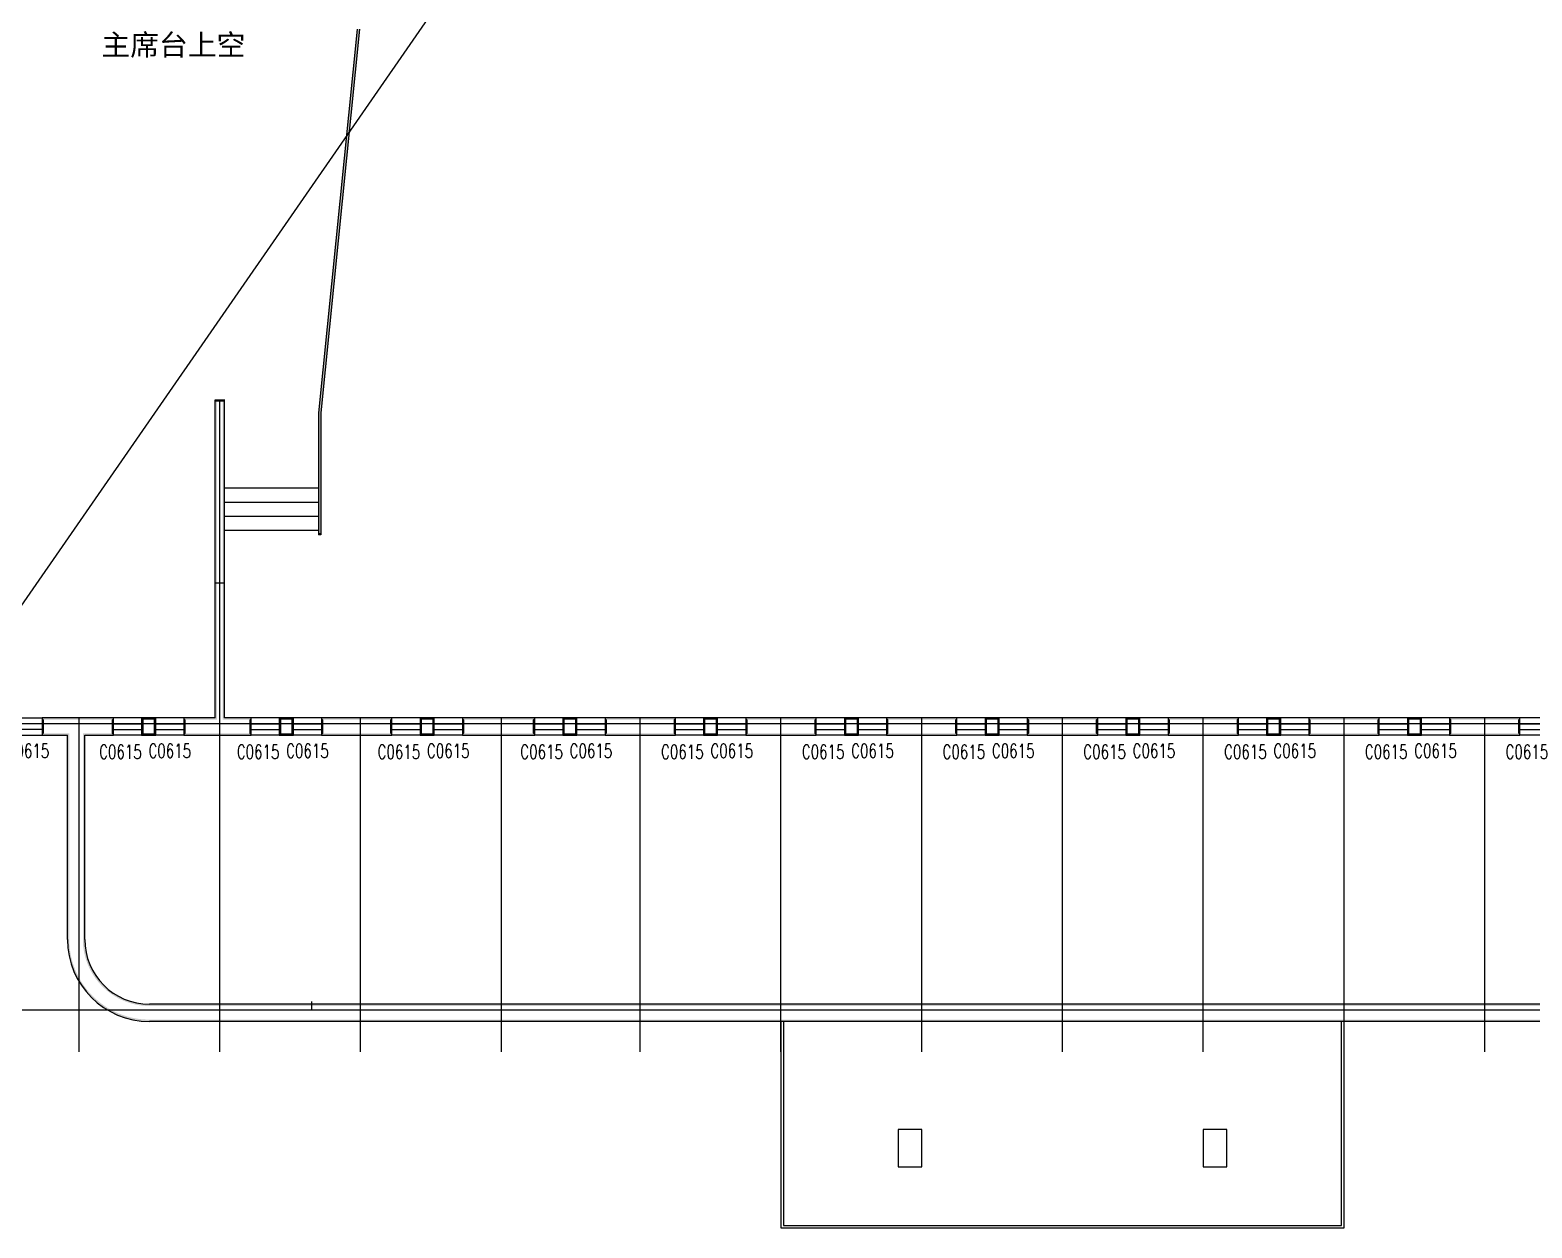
# Model space of a CAD drawing. Header units: millimetres. Extents: x -150677 to 588340, y -254013 to 149700.
# Drawn here: x 159207 to 191219, y 15203 to 40732 of the extents above; entities that cross this region are included whole.
import ezdxf

# ---------------------------------------------------------------- set-up
doc = ezdxf.new("R2010")
doc.units = ezdxf.units.MM
doc.header["$LTSCALE"] = 10
doc.header["$MEASUREMENT"] = 0
doc.linetypes.add('DOTE', pattern=[2.42, 2, -0.2, 0.02, -0.2])
for name, color, linetype in [('DOTE', 1, 'Continuous'), ('PUB_DIM', 3, 'Continuous'), ('PUB_WALL', 9, 'Continuous'), ('WALL', 9, 'Continuous'), ('WINDOW', 4, 'Continuous'), ('WINDOW_TEXT', 7, 'Continuous')]:
    doc.layers.add(name, color=color, linetype=linetype)
doc.styles.add('_TCH_WINDOW', font='SIMPLEX', dxfattribs={"bigfont": 'GBCBIG'})
doc.styles.add('HZHT', font='')
doc.styles.get('HZHT').set_extended_font_data('SimSun')

# ---------------------------------------------------------------- blocks, each defined once
blk = doc.blocks.new('$WINLIB2D$00000001')
at = {"color": 0}
for points in [[(-0.5, 0.5), (-0.5, -0.5)], [(-0.5, 0.5), (0.5, 0.5)], [(0.5, 0.167), (-0.5, 0.167)], [(0.5, -0.5), (0.5, 0.5)], [(0.5, -0.167), (-0.5, -0.167)], [(-0.5, -0.5), (0.5, -0.5)]]:
    blk.add_lwpolyline(points, dxfattribs=at)

msp = doc.modelspace()

# ---------------------------------------------------------------- hatches: boundary and pattern name
at = {"layer": 'PUB_WALL'}
for points in [[(166179.9, 40753.2), (165353.1, 32574.2), (165393.1, 32572.2), (166220.1, 40752.9)], [(166230.1, 40752.8), (165403.1, 32571.7), (165363.1, 32573.7), (166190, 40753.1)], [(163153.1, 26073), (163153.1, 32853), (163193.1, 32853), (163193.1, 26033)], [(163153.1, 32853), (163353.1, 32853), (163353.1, 32813), (163153.1, 32813)], [(163353.1, 26073), (163353.1, 32853), (163313.1, 32853), (163313.1, 26033)], [(165353.1, 32574.2), (165353.1, 29973), (165393.1, 29973), (165393.1, 32572.2)], [(165403.1, 32571.7), (165403.1, 29973), (165363.1, 29973), (165363.1, 32573.7)], [(165403.1, 29973), (165353.1, 29973), (165353.1, 30013), (165403.1, 30013)], [(160253.1, 26073), (159463.1, 26073), (159503.1, 26033), (160253.1, 26033)], [(159463.1, 26073), (159463.1, 25703), (159503.1, 25743), (159503.1, 26033)], [(160985.6, 26073), (160253.1, 26073), (160253.1, 26033), (160945.6, 26033)], [(160985.6, 25703), (160985.6, 26073), (160945.6, 26033), (160945.6, 25743)], [(161885.6, 26073), (161585.6, 26073), (161625.6, 26033), (161845.6, 26033)], [(161585.6, 26073), (161585.6, 25703), (161625.6, 25743), (161625.6, 26033)], [(161885.6, 25703), (161885.6, 26073), (161845.6, 26033), (161845.6, 25743)], [(163153.1, 26073), (162485.6, 26073), (162525.6, 26033), (163193.1, 26033)], [(162485.6, 26073), (162485.6, 25703), (162525.6, 25743), (162525.6, 26033)], [(163919.7, 26073), (163353.1, 26073), (163313.1, 26033), (163879.7, 26033)], [(163919.7, 25703), (163919.7, 26073), (163879.7, 26033), (163879.7, 25743)], [(164819.7, 26073), (164519.7, 26073), (164559.7, 26033), (164779.7, 26033)], [(164519.7, 26073), (164519.7, 25703), (164559.7, 25743), (164559.7, 26033)], [(164819.7, 25703), (164819.7, 26073), (164779.7, 26033), (164779.7, 25743)], [(166921.6, 26073), (165419.7, 26073), (165459.7, 26033), (166881.6, 26033)], [(165419.7, 26073), (165419.7, 25703), (165459.7, 25743), (165459.7, 26033)], [(166921.6, 25703), (166921.6, 26073), (166881.6, 26033), (166881.6, 25743)], [(167821.6, 26073), (167521.6, 26073), (167561.6, 26033), (167781.6, 26033)], [(167521.6, 26073), (167521.6, 25703), (167561.6, 25743), (167561.6, 26033)], [(167821.6, 25703), (167821.6, 26073), (167781.6, 26033), (167781.6, 25743)], [(169963.1, 26073), (168421.6, 26073), (168461.6, 26033), (169923.1, 26033)], [(168421.6, 26073), (168421.6, 25703), (168461.6, 25743), (168461.6, 26033)], [(169963.1, 25703), (169963.1, 26073), (169923.1, 26033), (169923.1, 25743)], [(170863.1, 26073), (170563.1, 26073), (170603.1, 26033), (170823.1, 26033)], [(170563.1, 26073), (170563.1, 25703), (170603.1, 25743), (170603.1, 26033)], [(170863.1, 25703), (170863.1, 26073), (170823.1, 26033), (170823.1, 25743)], [(172963.1, 26073), (171463.1, 26073), (171503.1, 26033), (172923.1, 26033)], [(171463.1, 26073), (171463.1, 25703), (171503.1, 25743), (171503.1, 26033)], [(172963.1, 25703), (172963.1, 26073), (172923.1, 26033), (172923.1, 25743)], [(173863.1, 26073), (173563.1, 26073), (173603.1, 26033), (173823.1, 26033)], [(173563.1, 26073), (173563.1, 25703), (173603.1, 25743), (173603.1, 26033)], [(173863.1, 25703), (173863.1, 26073), (173823.1, 26033), (173823.1, 25743)], [(175963.1, 26073), (174463.1, 26073), (174503.1, 26033), (175923.1, 26033)], [(174463.1, 26073), (174463.1, 25703), (174503.1, 25743), (174503.1, 26033)], [(175963.1, 25703), (175963.1, 26073), (175923.1, 26033), (175923.1, 25743)], [(176863.1, 26073), (176563.1, 26073), (176603.1, 26033), (176823.1, 26033)], [(176563.1, 26073), (176563.1, 25703), (176603.1, 25743), (176603.1, 26033)], [(176863.1, 25703), (176863.1, 26073), (176823.1, 26033), (176823.1, 25743)], [(178963.1, 26073), (177463.1, 26073), (177503.1, 26033), (178923.1, 26033)], [(177463.1, 26073), (177463.1, 25703), (177503.1, 25743), (177503.1, 26033)], [(178963.1, 25703), (178963.1, 26073), (178923.1, 26033), (178923.1, 25743)], [(179863.1, 26073), (179563.1, 26073), (179603.1, 26033), (179823.1, 26033)], [(179563.1, 26073), (179563.1, 25703), (179603.1, 25743), (179603.1, 26033)], [(179863.1, 25703), (179863.1, 26073), (179823.1, 26033), (179823.1, 25743)], [(181963.1, 26073), (180463.1, 26073), (180503.1, 26033), (181923.1, 26033)], [(180463.1, 26073), (180463.1, 25703), (180503.1, 25743), (180503.1, 26033)], [(181963.1, 25703), (181963.1, 26073), (181923.1, 26033), (181923.1, 25743)], [(182863.1, 26073), (182563.1, 26073), (182603.1, 26033), (182823.1, 26033)], [(182563.1, 26073), (182563.1, 25703), (182603.1, 25743), (182603.1, 26033)], [(182863.1, 25703), (182863.1, 26073), (182823.1, 26033), (182823.1, 25743)], [(184963.1, 26073), (183463.1, 26073), (183503.1, 26033), (184923.1, 26033)], [(183463.1, 26073), (183463.1, 25703), (183503.1, 25743), (183503.1, 26033)], [(184963.1, 25703), (184963.1, 26073), (184923.1, 26033), (184923.1, 25743)], [(185863.1, 26073), (185563.1, 26073), (185603.1, 26033), (185823.1, 26033)], [(185563.1, 26073), (185563.1, 25703), (185603.1, 25743), (185603.1, 26033)], [(185863.1, 25703), (185863.1, 26073), (185823.1, 26033), (185823.1, 25743)], [(187963.1, 26073), (186463.1, 26073), (186503.1, 26033), (187923.1, 26033)], [(186463.1, 26073), (186463.1, 25703), (186503.1, 25743), (186503.1, 26033)], [(187963.1, 25703), (187963.1, 26073), (187923.1, 26033), (187923.1, 25743)], [(188863.1, 26073), (188563.1, 26073), (188603.1, 26033), (188823.1, 26033)], [(188563.1, 26073), (188563.1, 25703), (188603.1, 25743), (188603.1, 26033)], [(188863.1, 25703), (188863.1, 26073), (188823.1, 26033), (188823.1, 25743)], [(190963.1, 26073), (189463.1, 26073), (189503.1, 26033), (190923.1, 26033)], [(189463.1, 26073), (189463.1, 25703), (189503.1, 25743), (189503.1, 26033)], [(190963.1, 25703), (190963.1, 26073), (190923.1, 26033), (190923.1, 25743)], [(159463.1, 25703), (160003.1, 25703), (160043.1, 25743), (159503.1, 25743)], [(160003.1, 22853), (160003.1, 25703), (160043.1, 25743), (160043.1, 22853)], [(160373.1, 22853), (160373.1, 25703), (160333.1, 25743), (160333.1, 22853)], [(160373.1, 25703), (160985.6, 25703), (160945.6, 25743), (160333.1, 25743)], [(161585.6, 25703), (161885.6, 25703), (161845.6, 25743), (161625.6, 25743)], [(162485.6, 25703), (163253.1, 25703), (163253.1, 25743), (162525.6, 25743)], [(163253.1, 25703), (163919.7, 25703), (163879.7, 25743), (163253.1, 25743)], [(164519.7, 25703), (164819.7, 25703), (164779.7, 25743), (164559.7, 25743)], [(165419.7, 25703), (166921.6, 25703), (166881.6, 25743), (165459.7, 25743)], [(167521.6, 25703), (167821.6, 25703), (167781.6, 25743), (167561.6, 25743)], [(168421.6, 25703), (169963.1, 25703), (169923.1, 25743), (168461.6, 25743)], [(170563.1, 25703), (170863.1, 25703), (170823.1, 25743), (170603.1, 25743)], [(171463.1, 25703), (172963.1, 25703), (172923.1, 25743), (171503.1, 25743)], [(173563.1, 25703), (173863.1, 25703), (173823.1, 25743), (173603.1, 25743)], [(174463.1, 25703), (175963.1, 25703), (175923.1, 25743), (174503.1, 25743)], [(176563.1, 25703), (176863.1, 25703), (176823.1, 25743), (176603.1, 25743)], [(177463.1, 25703), (178963.1, 25703), (178923.1, 25743), (177503.1, 25743)], [(179563.1, 25703), (179863.1, 25703), (179823.1, 25743), (179603.1, 25743)], [(180463.1, 25703), (181963.1, 25703), (181923.1, 25743), (180503.1, 25743)], [(182563.1, 25703), (182863.1, 25703), (182823.1, 25743), (182603.1, 25743)], [(183463.1, 25703), (184963.1, 25703), (184923.1, 25743), (183503.1, 25743)], [(185563.1, 25703), (185863.1, 25703), (185823.1, 25743), (185603.1, 25743)], [(186463.1, 25703), (187963.1, 25703), (187923.1, 25743), (186503.1, 25743)], [(188563.1, 25703), (188863.1, 25703), (188823.1, 25743), (188603.1, 25743)], [(189463.1, 25703), (190963.1, 25703), (190923.1, 25743), (189503.1, 25743)], [(160003.1, 21353), (160003.1, 22853), (160043.1, 22853), (160043.1, 21353)], [(160373.1, 21353), (160373.1, 22853), (160333.1, 22853), (160333.1, 21353)], [(160003.1, 21353, 0.4142136), (161753.1, 19603), (161753.1, 19643, -0.4142136), (160043.1, 21353)], [(160373.1, 21353, 0.4142136), (161753.1, 19973), (161753.1, 19933, -0.4142136), (160333.1, 21353)], [(199213.1, 19973), (161753.1, 19973), (161753.1, 19933), (199213.1, 19933)], [(199213.1, 19603), (161753.1, 19603), (161753.1, 19643), (199213.1, 19643)]]:
    msp.add_hatch(color=256, dxfattribs=at).paths.add_polyline_path(points)

# ---------------------------------------------------------------- linework, layer by layer
msp.add_lwpolyline([(202093.1, 55833), (173574.8, 49490.5), (157353.1, 26073)])
at = {"color": 2}
for points in [[(163353.1, 30973), (165353.1, 30973)], [(163353.1, 30673), (165353.1, 30673)], [(163353.1, 30373), (165353.1, 30373)], [(163353.1, 30073), (165353.1, 30073)]]:
    msp.add_lwpolyline(points, dxfattribs=at)
for points in [[(177713.1, 16503.9), (178213.1, 16503.9), (178213.1, 17303.9), (177713.1, 17303.9), (177713.1, 16503.9)], [(184213.1, 16503.9), (184713.1, 16503.9), (184713.1, 17303.9), (184213.1, 17303.9), (184213.1, 16503.9)]]:
    msp.add_lwpolyline(points, close=True)
at = {"layer": 'DOTE', "linetype": 'DOTE'}
for p, q in [((163153.1, 32853), (163358.2, 32853)), ((163253.1, 18953), (163253.1, 32853)), ((163153.1, 28953), (163353.1, 28953)), ((145270, 25953), (210453.1, 25953)), ((160253.1, 18953), (160253.1, 26073)), ((166253.1, 18953), (166253.1, 26073)), ((169253.1, 18953), (169253.1, 26073)), ((172213.1, 18953), (172213.1, 26073)), ((175213.1, 18953), (175213.1, 26073)), ((178213.1, 18953), (178213.1, 26073)), ((181213.1, 18953), (181213.1, 26073)), ((184213.1, 18953), (184213.1, 26073)), ((187213.1, 18953), (187213.1, 26073)), ((190213.1, 18953), (190213.1, 26073)), ((145199.3, 19853), (199478.5, 19853)), ((165213.1, 19853), (165213.1, 20028.9))]:
    msp.add_line(p, q, dxfattribs=at)
msp.add_lwpolyline([(163253.1, 25953), (163253.1, 32853)], dxfattribs=at)
at = {"layer": 'PUB_DIM', "color": 0}
for points in [[(175213.1, 19603), (175213.1, 15203), (187213.1, 15203), (187213.1, 19603)], [(175263.1, 19603), (175263.1, 15253), (187163.1, 15253), (187163.1, 19603)]]:
    msp.add_lwpolyline(points, dxfattribs=at)
at = {"layer": 'WALL'}
for p, q in [((166179.9, 40753.2), (165353.1, 32574.2)), ((166230.1, 40752.8), (165403.1, 32571.7)), ((163153.1, 26073), (163153.1, 32853)), ((163153.1, 32853), (163353.1, 32853)), ((163353.1, 26073), (163353.1, 32853)), ((165353.1, 32574.2), (165353.1, 29973)), ((165403.1, 32571.7), (165403.1, 29973)), ((165403.1, 29973), (165353.1, 29973)), ((160253.1, 26073), (159463.1, 26073)), ((159463.1, 26073), (159463.1, 25703)), ((160985.6, 26073), (160253.1, 26073)), ((160985.6, 25703), (160985.6, 26073)), ((161885.6, 26073), (161585.6, 26073)), ((161585.6, 26073), (161585.6, 25703)), ((161885.6, 25703), (161885.6, 26073)), ((163153.1, 26073), (162485.6, 26073)), ((162485.6, 26073), (162485.6, 25703)), ((163919.7, 26073), (163353.1, 26073)), ((163919.7, 25703), (163919.7, 26073)), ((164819.7, 26073), (164519.7, 26073)), ((164519.7, 26073), (164519.7, 25703)), ((164819.7, 25703), (164819.7, 26073)), ((166921.6, 26073), (165419.7, 26073)), ((165419.7, 26073), (165419.7, 25703)), ((166921.6, 25703), (166921.6, 26073)), ((167821.6, 26073), (167521.6, 26073)), ((167521.6, 26073), (167521.6, 25703)), ((167821.6, 25703), (167821.6, 26073)), ((169963.1, 26073), (168421.6, 26073)), ((168421.6, 26073), (168421.6, 25703)), ((169963.1, 25703), (169963.1, 26073)), ((170863.1, 26073), (170563.1, 26073)), ((170563.1, 26073), (170563.1, 25703)), ((170863.1, 25703), (170863.1, 26073)), ((172963.1, 26073), (171463.1, 26073)), ((171463.1, 26073), (171463.1, 25703)), ((172963.1, 25703), (172963.1, 26073)), ((173863.1, 26073), (173563.1, 26073)), ((173563.1, 26073), (173563.1, 25703)), ((173863.1, 25703), (173863.1, 26073)), ((175963.1, 26073), (174463.1, 26073)), ((174463.1, 26073), (174463.1, 25703)), ((175963.1, 25703), (175963.1, 26073)), ((176863.1, 26073), (176563.1, 26073)), ((176563.1, 26073), (176563.1, 25703)), ((176863.1, 25703), (176863.1, 26073)), ((178963.1, 26073), (177463.1, 26073)), ((177463.1, 26073), (177463.1, 25703)), ((178963.1, 25703), (178963.1, 26073)), ((179863.1, 26073), (179563.1, 26073)), ((179563.1, 26073), (179563.1, 25703)), ((179863.1, 25703), (179863.1, 26073)), ((181963.1, 26073), (180463.1, 26073)), ((180463.1, 26073), (180463.1, 25703)), ((181963.1, 25703), (181963.1, 26073)), ((182863.1, 26073), (182563.1, 26073)), ((182563.1, 26073), (182563.1, 25703)), ((182863.1, 25703), (182863.1, 26073)), ((184963.1, 26073), (183463.1, 26073)), ((183463.1, 26073), (183463.1, 25703)), ((184963.1, 25703), (184963.1, 26073)), ((185863.1, 26073), (185563.1, 26073)), ((185563.1, 26073), (185563.1, 25703)), ((185863.1, 25703), (185863.1, 26073)), ((187963.1, 26073), (186463.1, 26073)), ((186463.1, 26073), (186463.1, 25703)), ((187963.1, 25703), (187963.1, 26073)), ((188863.1, 26073), (188563.1, 26073)), ((188563.1, 26073), (188563.1, 25703)), ((188863.1, 25703), (188863.1, 26073)), ((190963.1, 26073), (189463.1, 26073)), ((189463.1, 26073), (189463.1, 25703)), ((190963.1, 25703), (190963.1, 26073)), ((159463.1, 25703), (160003.1, 25703)), ((160003.1, 22853), (160003.1, 25703)), ((160373.1, 22853), (160373.1, 25703)), ((160373.1, 25703), (160985.6, 25703)), ((161585.6, 25703), (161885.6, 25703)), ((162485.6, 25703), (163253.1, 25703)), ((163253.1, 25703), (163919.7, 25703)), ((164519.7, 25703), (164819.7, 25703)), ((165419.7, 25703), (166921.6, 25703)), ((167521.6, 25703), (167821.6, 25703)), ((168421.6, 25703), (169963.1, 25703)), ((170563.1, 25703), (170863.1, 25703)), ((171463.1, 25703), (172963.1, 25703)), ((173563.1, 25703), (173863.1, 25703)), ((174463.1, 25703), (175963.1, 25703)), ((176563.1, 25703), (176863.1, 25703)), ((177463.1, 25703), (178963.1, 25703)), ((179563.1, 25703), (179863.1, 25703)), ((180463.1, 25703), (181963.1, 25703)), ((182563.1, 25703), (182863.1, 25703)), ((183463.1, 25703), (184963.1, 25703)), ((185563.1, 25703), (185863.1, 25703)), ((186463.1, 25703), (187963.1, 25703)), ((188563.1, 25703), (188863.1, 25703)), ((189463.1, 25703), (190963.1, 25703)), ((160003.1, 22853), (160003.1, 22853)), ((160003.1, 21353), (160003.1, 22853)), ((160373.1, 22853), (160373.1, 22853)), ((160373.1, 21353), (160373.1, 22853)), ((199213.1, 19973), (161753.1, 19973)), ((199213.1, 19603), (161753.1, 19603))]:
    msp.add_line(p, q, dxfattribs=at)
for radius in [1750, 1380]:
    msp.add_arc((161753.1, 21353), radius, 180, 270, dxfattribs=at)

# ---------------------------------------------------------------- block references
at = {"layer": 'WINDOW'}
ref = msp.add_blockref('$WINLIB2D$00000001', (159163.1, 25888), dxfattribs=dict(at, xscale=600, yscale=-370, zscale=600))
ref.add_attrib('A', 'C0615', (158708.1, 25220.2), dxfattribs={"layer": 'WINDOW_TEXT', "height": 297.5, "style": '_TCH_WINDOW', "width": 0.705882})
ref = msp.add_blockref('$WINLIB2D$00000001', (161285.6, 25888), dxfattribs=dict(at, xscale=-600, yscale=370, zscale=-600))
ref.add_attrib('A', 'C0615', (160678.8, 25203), dxfattribs={"layer": 'WINDOW_TEXT', "height": 297.5, "style": '_TCH_WINDOW', "width": 0.705882})
ref = msp.add_blockref('$WINLIB2D$00000001', (162185.6, 25888), dxfattribs=dict(at, xscale=-600, yscale=370, zscale=-600))
ref.add_attrib('A', 'C0615', (161730.6, 25220.2), dxfattribs={"layer": 'WINDOW_TEXT', "height": 297.5, "style": '_TCH_WINDOW', "width": 0.705882})
ref = msp.add_blockref('$WINLIB2D$00000001', (164219.7, 25888), dxfattribs=dict(at, xscale=-600, yscale=370, zscale=-600))
ref.add_attrib('A', 'C0615', (163612.9, 25203), dxfattribs={"layer": 'WINDOW_TEXT', "height": 297.5, "style": '_TCH_WINDOW', "width": 0.705882})
ref = msp.add_blockref('$WINLIB2D$00000001', (165119.7, 25888), dxfattribs=dict(at, xscale=-600, yscale=370, zscale=-600))
ref.add_attrib('A', 'C0615', (164664.7, 25220.2), dxfattribs={"layer": 'WINDOW_TEXT', "height": 297.5, "style": '_TCH_WINDOW', "width": 0.705882})
ref = msp.add_blockref('$WINLIB2D$00000001', (167221.6, 25888), dxfattribs=dict(at, xscale=-600, yscale=370, zscale=-600))
ref.add_attrib('A', 'C0615', (166614.8, 25203), dxfattribs={"layer": 'WINDOW_TEXT', "height": 297.5, "style": '_TCH_WINDOW', "width": 0.705882})
ref = msp.add_blockref('$WINLIB2D$00000001', (168121.6, 25888), dxfattribs=dict(at, xscale=-600, yscale=370, zscale=-600))
ref.add_attrib('A', 'C0615', (167666.6, 25220.2), dxfattribs={"layer": 'WINDOW_TEXT', "height": 297.5, "style": '_TCH_WINDOW', "width": 0.705882})
ref = msp.add_blockref('$WINLIB2D$00000001', (170263.1, 25888), dxfattribs=dict(at, xscale=-600, yscale=370, zscale=-600))
ref.add_attrib('A', 'C0615', (169656.3, 25203), dxfattribs={"layer": 'WINDOW_TEXT', "height": 297.5, "style": '_TCH_WINDOW', "width": 0.705882})
ref = msp.add_blockref('$WINLIB2D$00000001', (171163.1, 25888), dxfattribs=dict(at, xscale=-600, yscale=370, zscale=-600))
ref.add_attrib('A', 'C0615', (170708.1, 25220.2), dxfattribs={"layer": 'WINDOW_TEXT', "height": 297.5, "style": '_TCH_WINDOW', "width": 0.705882})
ref = msp.add_blockref('$WINLIB2D$00000001', (173263.1, 25888), dxfattribs=dict(at, xscale=-600, yscale=370, zscale=-600))
ref.add_attrib('A', 'C0615', (172656.3, 25203), dxfattribs={"layer": 'WINDOW_TEXT', "height": 297.5, "style": '_TCH_WINDOW', "width": 0.705882})
ref = msp.add_blockref('$WINLIB2D$00000001', (174163.1, 25888), dxfattribs=dict(at, xscale=-600, yscale=370, zscale=-600))
ref.add_attrib('A', 'C0615', (173708.1, 25220.2), dxfattribs={"layer": 'WINDOW_TEXT', "height": 297.5, "style": '_TCH_WINDOW', "width": 0.705882})
ref = msp.add_blockref('$WINLIB2D$00000001', (176263.1, 25888), dxfattribs=dict(at, xscale=-600, yscale=370, zscale=-600))
ref.add_attrib('A', 'C0615', (175656.3, 25203), dxfattribs={"layer": 'WINDOW_TEXT', "height": 297.5, "style": '_TCH_WINDOW', "width": 0.705882})
ref = msp.add_blockref('$WINLIB2D$00000001', (177163.1, 25888), dxfattribs=dict(at, xscale=-600, yscale=370, zscale=-600))
ref.add_attrib('A', 'C0615', (176708.1, 25220.2), dxfattribs={"layer": 'WINDOW_TEXT', "height": 297.5, "style": '_TCH_WINDOW', "width": 0.705882})
ref = msp.add_blockref('$WINLIB2D$00000001', (179263.1, 25888), dxfattribs=dict(at, xscale=-600, yscale=370, zscale=-600))
ref.add_attrib('A', 'C0615', (178656.3, 25203), dxfattribs={"layer": 'WINDOW_TEXT', "height": 297.5, "style": '_TCH_WINDOW', "width": 0.705882})
ref = msp.add_blockref('$WINLIB2D$00000001', (180163.1, 25888), dxfattribs=dict(at, xscale=-600, yscale=370, zscale=-600))
ref.add_attrib('A', 'C0615', (179708.1, 25220.2), dxfattribs={"layer": 'WINDOW_TEXT', "height": 297.5, "style": '_TCH_WINDOW', "width": 0.705882})
ref = msp.add_blockref('$WINLIB2D$00000001', (182263.1, 25888), dxfattribs=dict(at, xscale=-600, yscale=370, zscale=-600))
ref.add_attrib('A', 'C0615', (181656.3, 25203), dxfattribs={"layer": 'WINDOW_TEXT', "height": 297.5, "style": '_TCH_WINDOW', "width": 0.705882})
ref = msp.add_blockref('$WINLIB2D$00000001', (183163.1, 25888), dxfattribs=dict(at, xscale=-600, yscale=370, zscale=-600))
ref.add_attrib('A', 'C0615', (182708.1, 25220.2), dxfattribs={"layer": 'WINDOW_TEXT', "height": 297.5, "style": '_TCH_WINDOW', "width": 0.705882})
ref = msp.add_blockref('$WINLIB2D$00000001', (185263.1, 25888), dxfattribs=dict(at, xscale=-600, yscale=370, zscale=-600))
ref.add_attrib('A', 'C0615', (184656.3, 25203), dxfattribs={"layer": 'WINDOW_TEXT', "height": 297.5, "style": '_TCH_WINDOW', "width": 0.705882})
ref = msp.add_blockref('$WINLIB2D$00000001', (186163.1, 25888), dxfattribs=dict(at, xscale=-600, yscale=370, zscale=-600))
ref.add_attrib('A', 'C0615', (185708.1, 25220.2), dxfattribs={"layer": 'WINDOW_TEXT', "height": 297.5, "style": '_TCH_WINDOW', "width": 0.705882})
ref = msp.add_blockref('$WINLIB2D$00000001', (188263.1, 25888), dxfattribs=dict(at, xscale=-600, yscale=370, zscale=-600))
ref.add_attrib('A', 'C0615', (187656.3, 25203), dxfattribs={"layer": 'WINDOW_TEXT', "height": 297.5, "style": '_TCH_WINDOW', "width": 0.705882})
ref = msp.add_blockref('$WINLIB2D$00000001', (189163.1, 25888), dxfattribs=dict(at, xscale=-600, yscale=370, zscale=-600))
ref.add_attrib('A', 'C0615', (188708.1, 25220.2), dxfattribs={"layer": 'WINDOW_TEXT', "height": 297.5, "style": '_TCH_WINDOW', "width": 0.705882})
ref = msp.add_blockref('$WINLIB2D$00000001', (191263.1, 25888), dxfattribs=dict(at, xscale=-600, yscale=370, zscale=-600))
ref.add_attrib('A', 'C0615', (190656.3, 25203), dxfattribs={"layer": 'WINDOW_TEXT', "height": 297.5, "style": '_TCH_WINDOW', "width": 0.705882})

# ---------------------------------------------------------------- texts
at = {"style": 'HZHT'}
msp.add_text('主席台上空', height=450, dxfattribs=at).set_placement((160728.9, 40190.5))

doc.saveas('drawing.dxf')
